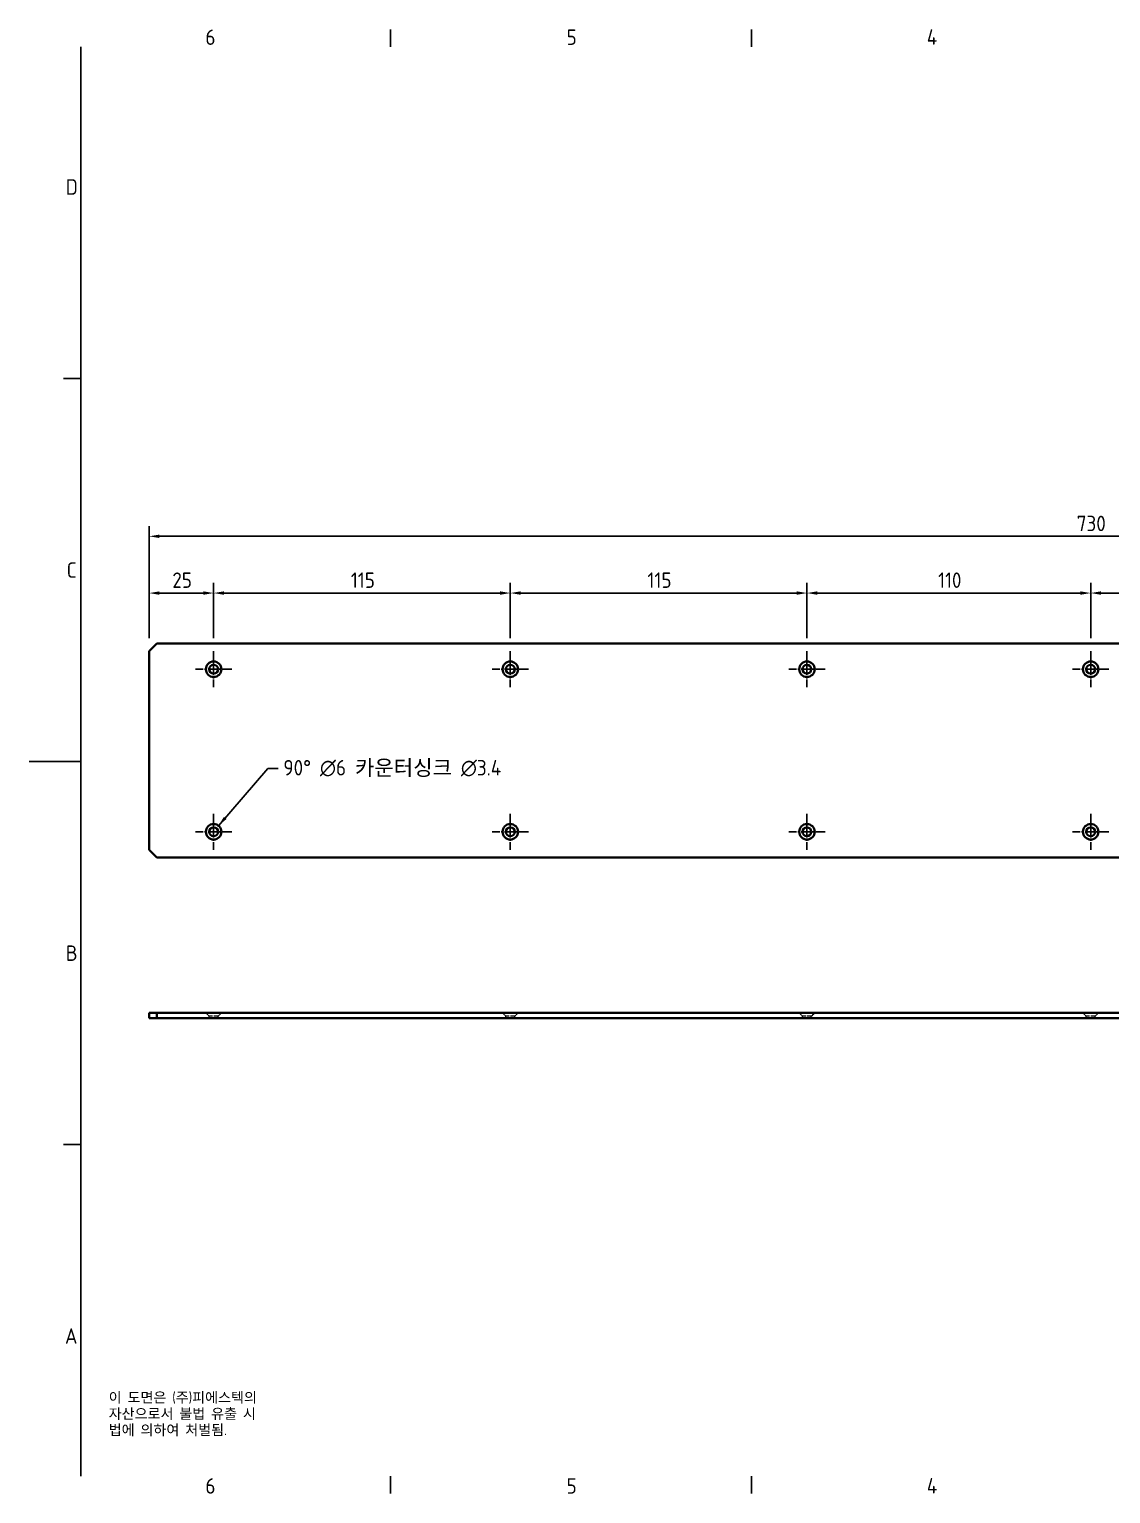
# Model space of a CAD drawing. Header units: millimetres. Extents: x 0 to 840, y 0 to 594.
# Drawn here: x 0 to 419, y 13 to 581 of the extents above; entities that cross this region are included whole.
import ezdxf

# ---------------------------------------------------------------- set-up
doc = ezdxf.new("R2010")
doc.units = ezdxf.units.MM
doc.header["$LTSCALE"] = 2
doc.linetypes.add('CHAIN', pattern=[0.35429999999999995, 0.2362, -0.0295, 0.0591, -0.0295])
doc.linetypes.add('DASHED', pattern=[0.2067, 0.1654, -0.0413])
doc.layers.get('0').update_dxf_attribs({"color": 3, "lineweight": 25})
for name, color, linetype, lineweight in [('가려진 것(ISO)', 2, 'DASHED', 18), ('가시적인 것(ISO)', 3, 'Continuous', 40), ('경계(ISO)', 7, 'Continuous', 25), ('기호(ISO)', 5, 'Continuous', 25), ('중심 표식(ISO)', 1, 'Continuous', 25), ('치수(ISO)', 2, 'Continuous', 25)]:
    doc.layers.add(name, color=color, linetype=linetype, lineweight=lineweight)
doc.styles.add('문자 텍스트_PSTEK_POSCO', font='isocp.shx')
doc.styles.add('치수 텍스트_PSTEK_POSCO', font='isocp.shx')
doc.dimstyles.new('치수_PSTEK_POSCO', dxfattribs={"dimscale": 2, "dimtxt": 3, "dimasz": 2, "dimexe": 2, "dimexo": 2.5, "dimgap": 1, "dimtad": 1, "dimrnd": 1e-08, "dimdsep": 46, "dimtxsty": '치수 텍스트_PSTEK_POSCO', "dimcen": 0.09, "dimdle": 10, "dimclrd": 7, "dimclre": 7, "dimclrt": 2, "dimadec": 1, "dimazin": 2, "dimtfac": 1, "dimtmove": 0, "dimatfit": 3, "dimfxl": 0, "dimtolj": 1, "dimlwd": -1, "dimlwe": -1, "dimarcsym": 0})
doc.dimstyles.new('치수_PSTEK_POSCO$7', dxfattribs={"dimscale": 2, "dimtxt": 3, "dimasz": 2, "dimexe": 2, "dimexo": 2.5, "dimgap": 1, "dimtad": 1, "dimrnd": 1e-08, "dimdsep": 46, "dimtxsty": '치수 텍스트_PSTEK_POSCO', "dimcen": 0.09, "dimdle": 10, "dimclrd": 7, "dimclre": 7, "dimclrt": 2, "dimadec": 1, "dimazin": 2, "dimtfac": 1, "dimtmove": 0, "dimatfit": 3, "dimfxl": 0, "dimtolj": 1, "dimlwd": -1, "dimlwe": -1, "dimarcsym": 0})

# ---------------------------------------------------------------- blocks, each defined once
blk = doc.blocks.new('경계 Default Border')
at = {"layer": '경계(ISO)'}
for p, q in [((70, 287.0000076293945), (70, 290.4000091552734)), ((140, 287.0000076293945), (140, 290.4000091552734)), ((10, 222.7499961853027), (6.599999666213989, 222.7499961853027)), ((10, 74.25000190734863), (6.599999666213989, 74.25000190734863)), ((70, 10), (70, 6.599999666213989)), ((140, 10), (140, 6.599999666213989))]:
    blk.add_line(p, q, dxfattribs=at)
at = {"layer": '경계(ISO)', "flags": 128}
for points in [[(10, 10), (10, 287.0000076293945)], [(0, 148.5000038146973), (10, 148.5000038146973)]]:
    blk.add_lwpolyline(points, dxfattribs=at)
at = {"layer": '경계(ISO)', "color": 2, "char_height": 3.00000011920929, "attachment_point": 7, "style": '문자 텍스트_PSTEK_POSCO'}
for s, insert in [('6', (34.14453946055966, 287.3713945155963)), ('5', (104.1445394605597, 287.3713945155963)), ('4', (173.9734701308116, 287.4)), ('D', (7.078270083685684, 258.3463944559917)), ('C', (7.244539400955009, 184.0963944559917)), ('B', (7.078270083685684, 109.8463944559917)), ('A', (6.914400698149937, 35.61784856929444)), ('6', (34.14453946055966, 6.57139439638704)), ('5', (104.1445394605597, 6.57139439638704)), ('4', (173.9734701308116, 6.59999988079071))]:
    blk.add_mtext(s, dxfattribs=dict(at, insert=insert))
blk = doc.blocks.new('*D22')
at = {"layer": 'Defpoints', "color": 0}
for p in [(71.47555702664441, 362.2729790781115), (46.47555702664427, 339.7481884679931), (71.47555702664441, 339.7481884679933)]:
    blk.add_point(p, dxfattribs=at)
at = {"layer": '치수(ISO)', "color": 7}
for p, q in [((46.47555702664427, 344.7481884679931), (46.47555702664427, 366.2729790781115)), ((71.47555702664441, 344.7481884679933), (71.47555702664441, 366.2729790781115)), ((50.47555702664427, 362.2729790781115), (67.47555702664441, 362.2729790781115))]:
    blk.add_line(p, q, dxfattribs=at)
for points in [[(50.47555702664427, 362.9396457447781), (50.47555702664427, 361.6063124114448), (46.47555702664427, 362.2729790781115)], [(67.47555702664441, 362.9396457447781), (67.47555702664441, 361.6063124114448), (71.47555702664441, 362.2729790781115)]]:
    blk.add_solid(points, dxfattribs=at)
at = {"layer": '치수(ISO)', "color": 2, "insert": (55.45511185557021, 367.2735696292926), "char_height": 6, "attachment_point": 4, "style": '치수 텍스트_PSTEK_POSCO'}
blk.add_mtext('\\A1;25', dxfattribs=at)
blk = doc.blocks.new('*D23')
at = {"layer": 'Defpoints', "color": 0}
for p in [(186.4755570266444, 362.2729790781115), (71.47555702664441, 339.7481884679933), (186.4755570266444, 339.7481884679933)]:
    blk.add_point(p, dxfattribs=at)
at = {"layer": '치수(ISO)', "color": 7}
for p, q in [((71.47555702664441, 344.7481884679933), (71.47555702664441, 366.2729790781115)), ((186.4755570266444, 344.7481884679933), (186.4755570266444, 366.2729790781115)), ((75.47555702664441, 362.2729790781115), (182.4755570266444, 362.2729790781115))]:
    blk.add_line(p, q, dxfattribs=at)
for points in [[(75.47555702664441, 362.9396457447781), (75.47555702664441, 361.6063124114448), (71.47555702664441, 362.2729790781115)], [(182.4755570266444, 362.9396457447781), (182.4755570266444, 361.6063124114448), (186.4755570266444, 362.2729790781115)]]:
    blk.add_solid(points, dxfattribs=at)
at = {"layer": '치수(ISO)', "color": 2, "insert": (124.6712929579325, 367.2729790781115), "char_height": 6, "attachment_point": 4, "style": '치수 텍스트_PSTEK_POSCO'}
blk.add_mtext('\\A1;115', dxfattribs=at)
blk = doc.blocks.new('*D24')
at = {"layer": 'Defpoints', "color": 0}
for p in [(301.4755570266444, 362.2729790781115), (186.4755570266444, 339.7481884679933), (301.4755570266444, 339.7481884679933)]:
    blk.add_point(p, dxfattribs=at)
at = {"layer": '치수(ISO)', "color": 7}
for p, q in [((186.4755570266444, 344.7481884679933), (186.4755570266444, 366.2729790781115)), ((301.4755570266444, 344.7481884679933), (301.4755570266444, 366.2729790781115)), ((190.4755570266444, 362.2729790781115), (297.4755570266444, 362.2729790781115))]:
    blk.add_line(p, q, dxfattribs=at)
for points in [[(190.4755570266444, 362.9396457447781), (190.4755570266444, 361.6063124114448), (186.4755570266444, 362.2729790781115)], [(297.4755570266444, 362.9396457447781), (297.4755570266444, 361.6063124114448), (301.4755570266444, 362.2729790781115)]]:
    blk.add_solid(points, dxfattribs=at)
at = {"layer": '치수(ISO)', "color": 2, "insert": (239.6712929579324, 367.2729790781115), "char_height": 6, "attachment_point": 4, "style": '치수 텍스트_PSTEK_POSCO'}
blk.add_mtext('\\A1;115', dxfattribs=at)
blk = doc.blocks.new('*D25')
at = {"layer": 'Defpoints', "color": 0}
for p in [(411.4755570266444, 362.2729790781114), (301.4755570266444, 339.7481884679933), (411.4755570266444, 339.7481884679933)]:
    blk.add_point(p, dxfattribs=at)
at = {"layer": '치수(ISO)', "color": 7}
for p, q in [((301.4755570266444, 344.7481884679933), (301.4755570266444, 366.2729790781114)), ((411.4755570266444, 344.7481884679933), (411.4755570266444, 366.2729790781114)), ((305.4755570266444, 362.2729790781114), (407.4755570266444, 362.2729790781114))]:
    blk.add_line(p, q, dxfattribs=at)
for points in [[(305.4755570266444, 362.9396457447781), (305.4755570266444, 361.6063124114447), (301.4755570266444, 362.2729790781114)], [(407.4755570266444, 362.9396457447781), (407.4755570266444, 361.6063124114447), (411.4755570266444, 362.2729790781114)]]:
    blk.add_solid(points, dxfattribs=at)
at = {"layer": '치수(ISO)', "color": 2, "insert": (352.29319482192, 367.2729790781114), "char_height": 6, "attachment_point": 4, "style": '치수 텍스트_PSTEK_POSCO'}
blk.add_mtext('\\A1;110', dxfattribs=at)
blk = doc.blocks.new('*D26')
at = {"layer": 'Defpoints', "color": 0}
for p in [(521.4755570266443, 362.2729790781114), (411.4755570266444, 339.7481884679933), (521.4755570266443, 339.7481884679933)]:
    blk.add_point(p, dxfattribs=at)
at = {"layer": '치수(ISO)', "color": 7}
for p, q in [((411.4755570266444, 344.7481884679933), (411.4755570266444, 366.2729790781114)), ((521.4755570266443, 344.7481884679933), (521.4755570266443, 366.2729790781114)), ((415.4755570266444, 362.2729790781114), (517.4755570266443, 362.2729790781114))]:
    blk.add_line(p, q, dxfattribs=at)
for points in [[(415.4755570266444, 362.9396457447781), (415.4755570266444, 361.6063124114447), (411.4755570266444, 362.2729790781114)], [(517.4755570266443, 362.9396457447781), (517.4755570266443, 361.6063124114447), (521.4755570266443, 362.2729790781114)]]:
    blk.add_solid(points, dxfattribs=at)
at = {"layer": '치수(ISO)', "color": 2, "insert": (462.29319482192, 367.2729790781114), "char_height": 6, "attachment_point": 4, "style": '치수 텍스트_PSTEK_POSCO'}
blk.add_mtext('\\A1;110', dxfattribs=at)
blk = doc.blocks.new('*D30')
at = {"layer": 'Defpoints', "color": 0}
for p in [(776.4755570266442, 384.2702873212938), (46.47555702664427, 339.7481884679931), (776.4755570266442, 339.7481884679933)]:
    blk.add_point(p, dxfattribs=at)
at = {"layer": '치수(ISO)', "color": 7}
for p, q in [((46.47555702664427, 344.7481884679931), (46.47555702664427, 388.2702873212938)), ((776.4755570266442, 344.7481884679933), (776.4755570266442, 388.2702873212938)), ((50.47555702664427, 384.2702873212938), (772.4755570266442, 384.2702873212938))]:
    blk.add_line(p, q, dxfattribs=at)
for points in [[(50.47555702664427, 384.9369539879605), (50.47555702664427, 383.6036206546272), (46.47555702664427, 384.2702873212938)], [(772.4755570266442, 384.9369539879605), (772.4755570266442, 383.6036206546272), (776.4755570266442, 384.2702873212938)]]:
    blk.add_solid(points, dxfattribs=at)
at = {"layer": '치수(ISO)', "color": 2, "insert": (406.0731948219199, 389.2702873212938), "char_height": 6, "attachment_point": 4, "style": '치수 텍스트_PSTEK_POSCO'}
blk.add_mtext('\\A1;730', dxfattribs=at)

msp = doc.modelspace()

# ---------------------------------------------------------------- linework, layer by layer
at = {"layer": '가려진 것(ISO)', "ltscale": 1.750771045684814}
for p, q in [((69.77555702661391, 198.2400946271718), (68.47555702661396, 199.5400946271718)), ((73.17555702661394, 198.2400946271718), (74.4755570266139, 199.5400946271718)), ((184.7755570266139, 198.2400946271718), (183.4755570266139, 199.5400946271718)), ((188.1755570266139, 198.2400946271718), (189.4755570266139, 199.5400946271718)), ((299.7755570266139, 198.2400946271718), (298.4755570266139, 199.5400946271718)), ((303.1755570266139, 198.2400946271718), (304.475557026614, 199.5400946271718)), ((409.7755570266139, 198.2400946271717), (408.475557026614, 199.5400946271718)), ((413.1755570266139, 198.2400946271717), (414.4755570266139, 199.5400946271718))]:
    msp.add_line(p, q, dxfattribs=at)
at = {"layer": '가려진 것(ISO)', "ltscale": 5.086113929748535}
for p, q in [((73.17555702661394, 198.2400946271718), (69.77555702661391, 198.2400946271718)), ((188.1755570266139, 198.2400946271718), (184.7755570266139, 198.2400946271718)), ((303.1755570266139, 198.2400946271718), (299.7755570266139, 198.2400946271718)), ((413.1755570266139, 198.2400946271717), (409.7755570266139, 198.2400946271717))]:
    msp.add_line(p, q, dxfattribs=at)
at = {"layer": '가려진 것(ISO)', "ltscale": 0.6665437817573547}
for p, q in [((69.77555702661391, 197.5400946271718), (69.77555702661391, 198.2400946271718)), ((73.17555702661394, 197.5400946271718), (73.17555702661394, 198.2400946271718)), ((184.7755570266139, 197.5400946271718), (184.7755570266139, 198.2400946271718)), ((188.1755570266139, 197.5400946271718), (188.1755570266139, 198.2400946271718)), ((299.7755570266139, 197.5400946271718), (299.7755570266139, 198.2400946271718)), ((303.1755570266139, 197.5400946271718), (303.1755570266139, 198.2400946271718)), ((409.7755570266139, 197.5400946271718), (409.7755570266139, 198.2400946271717)), ((413.1755570266139, 197.5400946271718), (413.1755570266139, 198.2400946271717))]:
    msp.add_line(p, q, dxfattribs=at)
at = {"layer": '가시적인 것(ISO)'}
for p, q in [((46.47555702664427, 339.7481884679931), (49.47555702664424, 342.7481884679931)), ((773.4755570266443, 342.7481884679933), (49.47555702664431, 342.7481884679931)), ((46.47555702664427, 339.7481884679931), (46.4755570266442, 262.748188467993)), ((49.47555702664417, 259.748188467993), (46.4755570266442, 262.748188467993)), ((49.47555702664417, 259.748188467993), (773.4755570266443, 259.7481884679933)), ((49.47555702661369, 199.5400946271688), (46.47555702661371, 199.5400946271697)), ((46.47555702661371, 199.5400946271697), (46.47555702661371, 197.5400946271697)), ((49.47555702661369, 197.5400946271688), (49.47555702661369, 199.5400946271688)), ((49.47555702661369, 199.5400946271688), (773.475557026614, 199.5400946271687)), ((46.47555702661371, 197.5400946271697), (49.47555702661369, 197.5400946271688)), ((49.47555702661369, 197.5400946271688), (773.475557026614, 197.5400946271688))]:
    msp.add_line(p, q, dxfattribs=at)
for centre, radius in [((71.47555702664441, 332.7481884679933), 3), ((186.4755570266444, 332.7481884679933), 3), ((301.4755570266444, 332.7481884679932), 3), ((411.4755570266444, 332.7481884679932), 3), ((71.47555702664441, 332.7481884679933), 1.7), ((186.4755570266444, 332.7481884679933), 1.7), ((301.4755570266444, 332.7481884679932), 1.7), ((411.4755570266444, 332.7481884679932), 1.7), ((71.47555702664441, 269.7481884679931), 3), ((186.4755570266444, 269.7481884679931), 3), ((301.4755570266444, 269.7481884679931), 3), ((411.4755570266444, 269.7481884679931), 3), ((71.47555702664441, 269.7481884679931), 1.7), ((186.4755570266444, 269.7481884679931), 1.7), ((301.4755570266444, 269.7481884679931), 1.7), ((411.4755570266444, 269.7481884679931), 1.7)]:
    msp.add_circle(centre, radius, dxfattribs=at)
at = {"layer": '중심 표식(ISO)', "linetype": 'CHAIN', "ltscale": 7.778351783752441}
for p, q in [((71.47555702664441, 339.7481884679933), (71.47555702664441, 325.7481884679933)), ((186.4755570266444, 339.7481884679933), (186.4755570266444, 325.7481884679933)), ((301.4755570266444, 339.7481884679933), (301.4755570266444, 325.7481884679931)), ((411.4755570266444, 339.7481884679933), (411.4755570266444, 325.7481884679931)), ((78.47555702664441, 332.7481884679933), (64.47555702664441, 332.7481884679933)), ((193.4755570266444, 332.7481884679933), (179.4755570266444, 332.7481884679933)), ((308.4755570266444, 332.7481884679932), (294.4755570266444, 332.7481884679932)), ((418.4755570266444, 332.7481884679932), (404.4755570266444, 332.7481884679932)), ((71.47555702664441, 276.7481884679931), (71.47555702664441, 262.7481884679931)), ((186.4755570266444, 276.7481884679931), (186.4755570266444, 262.7481884679931)), ((301.4755570266444, 276.7481884679931), (301.4755570266444, 262.7481884679931)), ((411.4755570266444, 276.7481884679931), (411.4755570266444, 262.7481884679931)), ((78.47555702664441, 269.7481884679931), (64.47555702664441, 269.7481884679931)), ((193.4755570266444, 269.7481884679931), (179.4755570266444, 269.7481884679931)), ((308.4755570266444, 269.7481884679931), (294.4755570266444, 269.7481884679931)), ((418.4755570266444, 269.7481884679931), (404.4755570266444, 269.7481884679931))]:
    msp.add_line(p, q, dxfattribs=at)

# ---------------------------------------------------------------- block references
at = {"xscale": 2, "yscale": 2, "zscale": 2}
msp.add_blockref('경계 Default Border', (0, 0), dxfattribs=at)

# ---------------------------------------------------------------- texts
at = {"layer": '기호(ISO)', "color": 2, "insert": (98.50106416744151, 294.2511910122532), "char_height": 6.000000238418579, "width": 98.74739006757736, "attachment_point": 4, "line_spacing_factor": 0.5250000357627869, "style": '치수 텍스트_PSTEK_POSCO'}
msp.add_mtext('{90° \\fAIGDT|b0|i0;\\H6.0000;n\\fisocp|b0|i0;\\H6.0000;6 카운터싱크 \\fAIGDT|b0|i0;\\H6.0000;n\\fisocp|b0|i0;\\H6.0000;3.4}', dxfattribs=at)
at = {"layer": '기호(ISO)', "color": 7, "insert": (30.78925080976877, 52.45654487984861), "char_height": 4.000000059604645, "width": 102.480276521085, "attachment_point": 1, "line_spacing_factor": 0.9442214369773865, "style": '문자 텍스트_PSTEK_POSCO'}
msp.add_mtext('{이 도면은 (주)피에스텍의\\P자산으로서 불법 유출 시 \\P법에 의하여 처벌됨.}', dxfattribs=at)

# ---------------------------------------------------------------- dimensions: what is measured, and where the dimension line sits
at = {"layer": '치수(ISO)', "color": 7}
for base, p1, p2, picture, middle in [((776.4755570266442, 384.2702873212938), (46.47555702664427, 339.7481884679931), (776.4755570266442, 339.7481884679933), '*D30', (411.4755570266443, 384.2702873212938)), ((71.47555702664441, 362.2729790781115), (46.47555702664427, 339.7481884679931), (71.47555702664441, 339.7481884679933), '*D22', (58.95555702664434, 362.2729790781115)), ((186.4755570266444, 362.2729790781115), (71.47555702664441, 339.7481884679933), (186.4755570266444, 339.7481884679933), '*D23', (128.9955570266444, 362.2729790781115)), ((301.4755570266444, 362.2729790781115), (186.4755570266444, 339.7481884679933), (301.4755570266444, 339.7481884679933), '*D24', (243.9955570266443, 362.2729790781115)), ((411.4755570266444, 362.2729790781114), (301.4755570266444, 339.7481884679933), (411.4755570266444, 339.7481884679933), '*D25', (356.4955570266444, 362.2729790781114)), ((521.4755570266443, 362.2729790781114), (411.4755570266444, 339.7481884679933), (521.4755570266443, 339.7481884679933), '*D26', (466.4955570266444, 362.2729790781114))]:
    dim = msp.add_linear_dim(base=base, p1=p1, p2=p2, angle=180, dimstyle='치수_PSTEK_POSCO', override={"dimdec": 2, "dimtp": 0, "dimtm": -0, "dimtdec": 2, "dimtofl": 0, "dimatfit": 1}, dxfattribs=at)
    dim.commit()
    dim.dimension.update_dxf_attribs({"geometry": picture, "text_midpoint": middle, "dimtype": 160})

# ---------------------------------------------------------------- leaders
at = {"layer": '기호(ISO)', "color": 7, "annotation_type": 0, "has_hookline": 1, "hookline_direction": 0, "text_width": 89.47301266104606}
msp.add_leader([(73.34476093286543, 272.094691559184), (92.50106416744151, 294.2511910122532), (96.50106416744151, 294.2511910122532)], dimstyle='치수_PSTEK_POSCO$7', override={"dimtad": 0}, dxfattribs=at)

doc.saveas('drawing.dxf')
